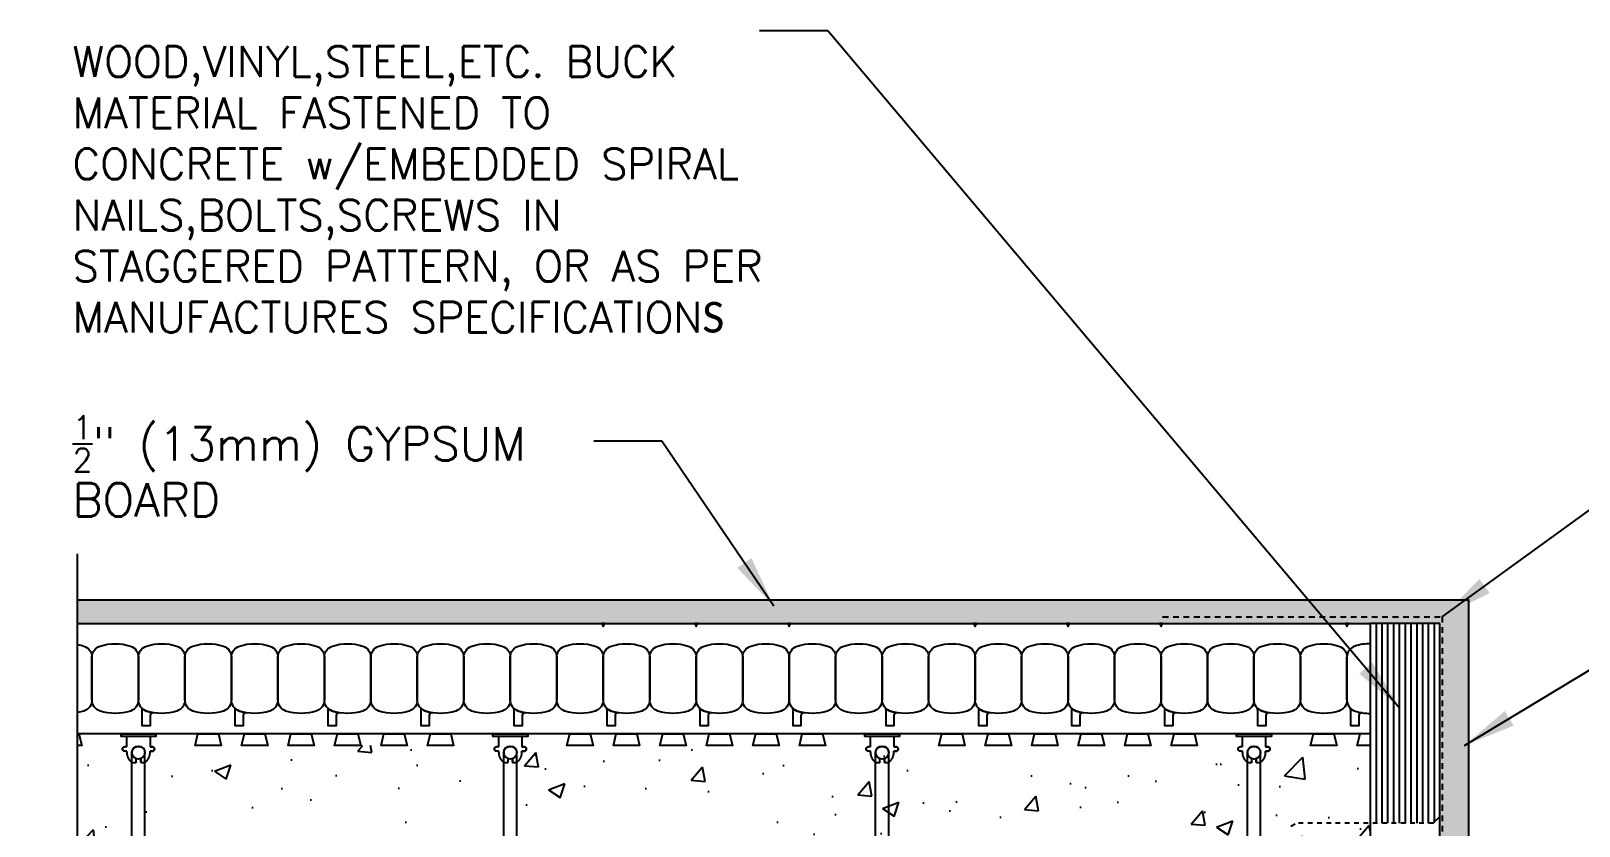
# Model space of a CAD drawing. Header units: inches. Extents: x 2949.6 to 3004.2, y 483.9 to 559.3.
# Drawn here: x 2949.59 to 2982.89, y 542.18 to 559.29 of the extents above; entities that cross this region are included whole.
import ezdxf

# ---------------------------------------------------------------- set-up
doc = ezdxf.new("R2010")
doc.units = ezdxf.units.IN
doc.header["$LTSCALE"] = 0.5
doc.header["$MEASUREMENT"] = 0
doc.linetypes.add('DASHED2', pattern=[0.375, 0.25, -0.125])
doc.linetypes.add('HIDDEN2', pattern=[0.1875, 0.125, -0.0625])
doc.layers.get('0').update_dxf_attribs({"linetype": 'CONTINUOUS'})
for name, color, linetype in [('HATCH', 12, 'CONTINUOUS'), ('LINE18', 9, 'CONTINUOUS'), ('line25', 2, 'CONTINUOUS'), ('LINE50', 5, 'CONTINUOUS'), ('LINE9', 9, 'CONTINUOUS'), ('TEXT', 4, 'CONTINUOUS')]:
    doc.layers.add(name, color=color, linetype=linetype)
doc.styles.add('DIM', font='romans.shx', dxfattribs={"width": 0.7})
doc.styles.get("Standard").update_dxf_attribs({"font": 'romans.shx'})
doc.dimstyles.new('ext_12', dxfattribs={"dimscale": 12, "dimtxt": 0.09375, "dimasz": 0.09375, "dimexe": 0.09375, "dimexo": 0.0625, "dimgap": 0.0625, "dimtad": 1, "dimdec": 1, "dimzin": 3, "dimdsep": 46, "dimlunit": 4, "dimtxsty": 'DIM', "dimcen": 0.09, "dimdle": 0.09375, "dimclrt": 4, "dimadec": 0, "dimazin": 0, "dimtfac": 1, "dimtdec": 1, "dimtmove": 2, "dimatfit": 3, "dimfxl": 0, "dimfrac": 2, "dimtolj": 1, "dimtzin": 0, "dimarcsym": 0})

# ---------------------------------------------------------------- blocks, each defined once
blk = doc.blocks.new('Connector')
blk.add_point((0.271, 0))
at = {"layer": 'LINE9'}
for p, q in [((0, 0.375), (0, -0.375)), ((0.062, -0.375), (0.062, 0.375)), ((0.281, 0.25), (0.062, 0.25))]:
    blk.add_line(p, q, dxfattribs=at)
for points, weights in [([(0.007, 0.375), (0.004, 0.375), (0, 0.375)], [1, 0.972587069138, 0.950305488115]), ([(0.327, 0.343), (0.308, 0.343), (0.281, 0.317), (0.281, 0.297)], [1, 0.85355339, 0.85355339, 1]), ([(0.328, 0.343), (0.327, 0.343), (0.327, 0.343)], [1, 0.70710678, 1]), ([(0.375, 0.297), (0.375, 0.317), (0.348, 0.343), (0.329, 0.343)], [1, 0.85355339, 0.85355339, 1]), ([(0.406, 0.25), (0.546, 0.25), (0.619, 0.131)], [0.958404415409, 0.794674173519, 0.864651571113]), ([(0.619, 0.052), (0.612, 0.049), (0.604, 0.049)], [0.83615024178, 0.892081430621, 1]), ([(0.281, -0.297), (0.281, -0.317), (0.308, -0.343), (0.327, -0.343)], [1, 0.85355339, 0.85355339, 1]), ([(0.327, -0.343), (0.281, -0.343), (0.281, -0.297)], [1, 0.70710678, 1]), ([(0.329, -0.343), (0.348, -0.343), (0.375, -0.317), (0.375, -0.297)], [1, 0.85355339, 0.85355339, 1]), ([(0.375, -0.297), (0.375, -0.343), (0.329, -0.343)], [1, 0.70710678, 1]), ([(0.619, -0.131), (0.546, -0.25), (0.406, -0.25)], [0.864651574428, 0.794674169686, 0.958404415195]), ([(0.604, -0.049), (0.612, -0.049), (0.619, -0.052)], [1, 0.89208144177, 0.836150253337]), ([(0, -0.375), (0.004, -0.375), (0.007, -0.375)], [0.950305488115, 0.972587069138, 1])]:
    blk.add_rational_spline(points, weights, degree=2, dxfattribs=at)
for points, degree in [([(0, 0.375), (0.002, 0.375), (0.005, 0.375), (0.007, 0.375)], 3), ([(0.007, 0.375), (0.021, 0.375), (0.051, 0.375), (0.062, 0.375), (0.062, 0.375)], 3), ([(0.327, 0.343), (0.327, 0.343), (0.328, 0.343), (0.328, 0.343)], 3), ([(0.328, 0.343), (0.329, 0.343), (0.329, 0.343), (0.329, 0.343)], 3), ([(0.281, 0.25), (0.281, 0.297)], 1), ([(0.375, 0.25), (0.375, 0.297)], 1), ([(0.406, 0.25), (0.375, 0.25)], 1), ([(0.406, 0.25), (0.406, 0.25)], 1), ([(0.406, 0.25), (0.406, 0.25)], 1), ([(0.406, 0.25), (0.406, 0.25)], 1), ([(0.406, 0.25), (0.406, 0.25)], 1), ([(0.406, 0.25), (0.406, 0.25)], 1), ([(0.406, 0.25), (0.406, 0.25)], 1), ([(0.406, 0.25), (0.406, 0.25)], 1), ([(0.406, 0.25), (0.406, 0.25)], 1), ([(0.406, 0.25), (0.406, 0.25)], 1), ([(0.406, 0.25), (0.406, 0.25)], 1), ([(0.406, 0.25), (0.406, 0.25)], 1), ([(0.406, 0.25), (0.406, 0.25)], 1), ([(0.406, 0.25), (0.406, 0.25)], 1), ([(0.406, 0.25), (0.406, 0.25)], 1), ([(0.406, 0.25), (0.406, 0.25)], 1), ([(0.406, 0.25), (0.406, 0.25)], 1), ([(0.406, 0.25), (0.406, 0.25)], 1), ([(0.406, 0.25), (0.406, 0.25)], 1), ([(0.406, 0.25), (0.406, 0.25)], 1), ([(0.406, 0.25), (0.406, 0.25)], 1), ([(0.406, 0.25), (0.406, 0.25)], 1), ([(0.406, 0.25), (0.406, 0.25)], 1), ([(0.406, 0.25), (0.406, 0.25)], 1), ([(0.406, 0.25), (0.406, 0.25)], 1), ([(0.604, 0.049), (0.532, 0.049)], 1), ([(0.532, 0.049), (0.532, 0.049)], 1), ([(0.532, 0.049), (0.532, 0.049)], 1), ([(0.532, 0.049), (0.532, 0.049)], 1), ([(0.532, 0.049), (0.532, 0.049)], 1), ([(0.532, 0.049), (0.532, 0.049)], 1), ([(0.532, 0.049), (0.532, 0.049)], 1), ([(0.532, 0.049), (0.532, 0.049)], 1), ([(0.532, 0.049), (0.532, 0.049)], 1), ([(0.532, 0.049), (0.532, 0.049)], 1), ([(0.532, 0.049), (0.532, 0.049)], 1), ([(0.604, 0.049), (0.609, 0.049), (0.614, 0.05), (0.619, 0.052)], 3), ([(0.604, 0.049), (0.604, 0.049)], 1), ([(0.604, 0.049), (0.604, 0.049)], 1), ([(0.604, 0.049), (0.604, 0.049)], 1), ([(0.604, 0.049), (0.604, 0.049)], 1), ([(0.619, 0.131), (0.619, 0.052)], 1), ([(0.619, 0.131), (0.619, 0.131)], 1), ([(0.619, 0.131), (0.619, 0.131)], 1), ([(0.619, 0.131), (0.619, 0.131)], 1), ([(0.619, 0.131), (0.619, 0.131)], 1), ([(0.062, -0.25), (0.281, -0.25)], 1), ([(0.281, -0.297), (0.281, -0.25)], 1), ([(0.281, -0.25), (0.281, -0.297)], 1), ([(0.375, -0.25), (0.375, -0.297)], 1), ([(0.375, -0.297), (0.375, -0.25)], 1), ([(0.406, -0.25), (0.375, -0.25)], 1), ([(0.406, -0.25), (0.406, -0.25)], 1), ([(0.406, -0.25), (0.406, -0.25)], 1), ([(0.406, -0.25), (0.406, -0.25)], 1), ([(0.406, -0.25), (0.406, -0.25)], 1), ([(0.406, -0.25), (0.406, -0.25)], 1), ([(0.406, -0.25), (0.406, -0.25)], 1), ([(0.406, -0.25), (0.406, -0.25)], 1), ([(0.406, -0.25), (0.406, -0.25)], 1), ([(0.406, -0.25), (0.406, -0.25)], 1), ([(0.406, -0.25), (0.406, -0.25)], 1), ([(0.406, -0.25), (0.406, -0.25)], 1), ([(0.532, -0.049), (0.604, -0.049)], 1), ([(0.604, -0.049), (0.58, -0.049), (0.556, -0.049), (0.532, -0.049)], 3), ([(0.532, -0.049), (0.532, -0.049)], 1), ([(0.532, -0.049), (0.532, -0.049)], 1), ([(0.532, -0.049), (0.532, -0.049)], 1), ([(0.532, -0.049), (0.532, -0.049)], 1), ([(0.619, -0.052), (0.614, -0.05), (0.609, -0.049), (0.604, -0.049)], 3), ([(0.604, -0.049), (0.604, -0.049)], 1), ([(0.604, -0.049), (0.604, -0.049)], 1), ([(0.604, -0.049), (0.604, -0.049)], 1), ([(0.604, -0.049), (0.604, -0.049)], 1), ([(0.604, -0.049), (0.604, -0.049)], 1), ([(0.604, -0.049), (0.604, -0.049)], 1), ([(0.604, -0.049), (0.604, -0.049)], 1), ([(0.604, -0.049), (0.604, -0.049)], 1), ([(0.619, -0.052), (0.619, -0.131)], 1), ([(0.619, -0.131), (0.619, -0.131)], 1), ([(0.619, -0.131), (0.619, -0.131)], 1), ([(0.619, -0.131), (0.619, -0.131)], 1), ([(0.619, -0.131), (0.619, -0.131)], 1), ([(0.007, -0.375), (0.005, -0.375), (0.002, -0.375), (0, -0.375)], 3), ([(0.062, -0.375), (0.062, -0.375), (0.051, -0.375), (0.021, -0.375), (0.007, -0.375)], 3), ([(0.328, -0.343), (0.328, -0.343), (0.327, -0.343), (0.327, -0.343)], 3), ([(0.329, -0.343), (0.329, -0.343), (0.329, -0.343), (0.328, -0.343)], 3)]:
    blk.add_open_spline(points, degree=degree, dxfattribs=at)
for points, weights, knots in [([(0.062, 0.375), (0.062, 0.375), (0.046, 0.375), (0.03, 0.375), (0.007, 0.375)], [0.868718858569, 0.861102746415, 1, 0.861102734288, 0.868718859898], [0, 0, 0, 0.5, 0.5, 1, 1, 1]), ([(0.532, 0.049), (0.472, 0.203), (0.333, 0.113), (0.157, 0), (0.333, -0.113), (0.472, -0.203), (0.532, -0.049)], [0.899508922286, 0.599718215298, 1, 0.54226024, 1, 0.599718224335, 0.899508908749], [0, 0, 0, 0.318112, 0.318112, 0.681888, 0.681888, 1, 1, 1]), ([(0.007, -0.375), (0.03, -0.375), (0.046, -0.375), (0.062, -0.375), (0.062, -0.375)], [0.868718859319, 0.861102739573, 1, 0.861102742958, 0.868718858948], [0, 0, 0, 0.5, 0.5, 1, 1, 1])]:
    blk.add_rational_spline(points, weights, degree=2, knots=knots, dxfattribs=at)

msp = doc.modelspace()

# ---------------------------------------------------------------- hatches: boundary and pattern name
at = {"layer": 'HATCH'}
h = msp.add_hatch(dxfattribs=at)
h.set_pattern_fill('AR-SAND', color=256, scale=0.25, style=0)
h.set_pattern_definition([(37.5, (3.55827, -13.91055), (-0.01574834, 0.48170594), [0, -0.38, 0, -0.425, 0, -0.40625]), (7.5, (3.5583, -13.91055), (0.44244418, 0.70553652), [0, -0.205, 0, -0.3425, 0, -0.13125]), (327.5, (3.25077, -13.91055), (0.778535465, 0.001414763), [0, -0.125, 0, -0.45, 0, -0.5875]), (317.5, (3.2508, -13.91055), (0.75153165, 0.21941889), [0, -0.0625, 0, -0.295, 0, -0.3375])])
h.paths.add_polyline_path([(2980.524, 547.04), (2980.269, 547.04), (2950.578, 547.04), (2950.578, 546.54), (2978.399, 546.54), (2979.899, 546.54), (2979.899, 539.79), (2980.024, 539.79, 0.406613), (2980.39, 539.786), (2980.39, 539.79), (2980.524, 539.79)])
h = msp.add_hatch(dxfattribs=at)
h.set_pattern_fill('AR-CONC', color=256, scale=0.5, style=0)
h.set_pattern_definition([(50, (-9.0992, 37.2996), (3.586301, -0.3137607), [0.375, -4.125]), (355, (-9.0992, 37.2996), (-0.6937567, 3.7609607), [0.3, -3.3]), (100.4514, (-8.8004, 37.2734), (2.892547, 3.4471977), [0.318701, -3.5057106]), (46.1842, (-9.0992, 38.2996), (5.336205, -0.827595), [0.5625, -6.1875]), (96.6356, (-8.6546, 38.2306), (4.6733135, 4.870589), [0.478051, -5.258565]), (351.1842, (-9.099, 38.2996), (4.67331, 4.870593), [0.45, -4.95]), (21, (-8.5992, 38.0496), (2.9845353, -2.0130945), [0.375, -4.125]), (326, (-8.5992, 38.0496), (1.2165767, 3.6257502), [0.3, -3.3]), (71.4514, (-8.3505, 37.8818), (4.201113, 1.6126525), [0.318701, -3.5057106]), (37.5, (-9.0992, 37.2996), (0.0607993, 1.66446927), [0, -3.26, 0, -3.35, 0, -3.3125]), (7.5, (-9.0992, 37.2996), (1.3153477, 1.9720586), [0, -1.91, 0, -3.185, 0, -1.2625]), (327.5, (-10.2142, 37.2996), (2.6691122, -0.11277436), [0, -1.25, 0, -3.9, 0, -5.175]), (317.5, (-10.7142, 37.2996), (2.9159308, 0.500525), [0, -1.625, 0, -2.59, 0, -3.675])])
h.paths.add_polyline_path([(2978.399, 543.915), (2950.68, 543.915), (2950.68, 531.915), (2978.399, 531.915)])

# ---------------------------------------------------------------- linework, layer by layer
for p, q in [((2978.524, 546.54), (2978.524, 542.241)), ((2978.649, 546.54), (2978.649, 542.241)), ((2978.774, 546.54), (2978.774, 542.241)), ((2978.899, 546.54), (2978.899, 542.241)), ((2979.024, 546.54), (2979.024, 542.241)), ((2979.274, 546.54), (2979.274, 542.241)), ((2979.399, 546.54), (2979.399, 542.241)), ((2979.524, 546.54), (2979.524, 542.241)), ((2979.649, 546.54), (2979.649, 542.241)), ((2979.774, 546.54), (2979.774, 542.26))]:
    msp.add_line(p, q, dxfattribs=at)
at = {"layer": 'HATCH', "color": 6, "linetype": 'DASHED2'}
msp.add_lwpolyline([(2973.932, 546.684), (2979.95, 546.684), (2979.95, 532.58)], dxfattribs=at)
at = {"layer": 'LINE18', "linetype": 'HIDDEN2'}
for p in [(2976.693, 542.179), (2979.756, 542.241)]:
    msp.add_line(p, (2976.812, 542.241), dxfattribs=at)
at = {"layer": 'LINE18'}
msp.add_line((2979.756, 542.241), (2979.899, 542.385), dxfattribs=at)
msp.add_lwpolyline([(2950.587, 523.79), (2950.587, 534.915), (2949.587, 535.915), (2951.587, 535.915), (2950.587, 536.915), (2950.587, 548.04)], dxfattribs=at)
at = {"layer": 'line25'}
for p, q in [((2979.899, 546.54), (2978.399, 546.54)), ((2978.399, 546.54), (2978.399, 532.165)), ((2979.149, 546.54), (2979.149, 542.241)), ((2979.899, 532.165), (2979.899, 546.54)), ((2978.399, 544.165), (2950.587, 544.165))]:
    msp.add_line(p, q, dxfattribs=at)
for points in [[(2950.587, 544.165), (2950.618, 544.165), (2950.68, 543.915), (2950.587, 543.915)], [(2978.399, 543.915), (2978.118, 543.915), (2978.18, 544.165)]]:
    msp.add_lwpolyline(points, dxfattribs=at)
for points in [[(2953.618, 544.165), (2953.68, 543.915), (2953.118, 543.915), (2953.18, 544.165)], [(2954.618, 544.165), (2954.68, 543.915), (2954.118, 543.915), (2954.18, 544.165)], [(2955.618, 544.165), (2955.68, 543.915), (2955.118, 543.915), (2955.18, 544.165)], [(2956.618, 544.165), (2956.68, 543.915), (2956.118, 543.915), (2956.18, 544.165)], [(2957.618, 544.165), (2957.68, 543.915), (2957.118, 543.915), (2957.18, 544.165)], [(2958.618, 544.165), (2958.68, 543.915), (2958.118, 543.915), (2958.18, 544.165)], [(2961.618, 544.165), (2961.68, 543.915), (2961.118, 543.915), (2961.18, 544.165)], [(2962.618, 544.165), (2962.68, 543.915), (2962.118, 543.915), (2962.18, 544.165)], [(2963.618, 544.165), (2963.68, 543.915), (2963.118, 543.915), (2963.18, 544.165)], [(2964.618, 544.165), (2964.68, 543.915), (2964.118, 543.915), (2964.18, 544.165)], [(2965.618, 544.165), (2965.68, 543.915), (2965.118, 543.915), (2965.18, 544.165)], [(2966.618, 544.165), (2966.68, 543.915), (2966.118, 543.915), (2966.18, 544.165)], [(2969.618, 544.165), (2969.68, 543.915), (2969.118, 543.915), (2969.18, 544.165)], [(2970.618, 544.165), (2970.68, 543.915), (2970.118, 543.915), (2970.18, 544.165)], [(2971.618, 544.165), (2971.68, 543.915), (2971.118, 543.915), (2971.18, 544.165)], [(2972.618, 544.165), (2972.68, 543.915), (2972.118, 543.915), (2972.18, 544.165)], [(2973.618, 544.165), (2973.68, 543.915), (2973.118, 543.915), (2973.18, 544.165)], [(2974.618, 544.165), (2974.68, 543.915), (2974.118, 543.915), (2974.18, 544.165)], [(2977.618, 544.165), (2977.68, 543.915), (2977.118, 543.915), (2977.18, 544.165)]]:
    msp.add_lwpolyline(points, close=True, dxfattribs=at)
at = {"layer": 'LINE50'}
msp.add_line((2950.587, 546.54), (2978.399, 546.54), dxfattribs=at)
at = {"layer": 'LINE9'}
for p, q in [((2977.899, 544.892), (2977.899, 545.813)), ((2951.759, 535.967), (2951.759, 543.759)), ((2952.04, 535.181), (2952.04, 543.759)), ((2959.759, 535.181), (2959.759, 543.759)), ((2960.04, 535.181), (2960.04, 543.759)), ((2967.759, 532.071), (2967.759, 543.759)), ((2968.04, 532.071), (2968.04, 543.759)), ((2975.759, 532.071), (2975.759, 543.759)), ((2976.04, 532.071), (2976.04, 543.759))]:
    msp.add_line(p, q, dxfattribs=at)
at = {"layer": 'LINE9', "flags": 128}
msp.add_lwpolyline([(2980.524, 533.79), (2980.524, 547.04), (2980.269, 547.04), (2950.587, 547.04)], dxfattribs=at)
at = {"layer": 'LINE9'}
for points in [[(2961.868, 546.54), (2961.899, 546.476), (2961.93, 546.54)], [(2963.868, 546.54), (2963.899, 546.476), (2963.93, 546.54)], [(2965.868, 546.54), (2965.899, 546.476), (2965.93, 546.54)], [(2969.868, 546.54), (2969.899, 546.476), (2969.93, 546.54)], [(2971.868, 546.54), (2971.899, 546.476), (2971.93, 546.54)], [(2973.868, 546.54), (2973.899, 546.476), (2973.93, 546.54)], [(2977.868, 546.54), (2977.899, 546.476), (2977.93, 546.54)]]:
    msp.add_lwpolyline(points, close=True, dxfattribs=at)
msp.add_lwpolyline([(2950.587, 546.086, -0.03389), (2950.726, 546.051, -0.325305), (2950.899, 545.813), (2950.899, 544.892, -0.325305), (2950.726, 544.654, -0.03389), (2950.587, 544.619)], format="xyb", dxfattribs=at)
for points in [[(2951.726, 544.654, -0.157671), (2951.072, 544.654, -0.325305), (2950.899, 544.892), (2950.899, 545.813, -0.325305), (2951.072, 546.051, -0.157671), (2951.726, 546.051, -0.325305), (2951.899, 545.813), (2951.899, 544.892, -0.325305)], [(2952.726, 544.654, -0.157671), (2952.072, 544.654, -0.325305), (2951.899, 544.892), (2951.899, 545.813, -0.325305), (2952.072, 546.051, -0.157671), (2952.726, 546.051, -0.325305), (2952.899, 545.813), (2952.899, 544.892, -0.325305)], [(2953.726, 544.654, -0.157671), (2953.072, 544.654, -0.325305), (2952.899, 544.892), (2952.899, 545.813, -0.325305), (2953.072, 546.051, -0.157671), (2953.726, 546.051, -0.325305), (2953.899, 545.813), (2953.899, 544.892, -0.325305)], [(2954.726, 544.654, -0.157671), (2954.072, 544.654, -0.325305), (2953.899, 544.892), (2953.899, 545.813, -0.325305), (2954.072, 546.051, -0.157671), (2954.726, 546.051, -0.325305), (2954.899, 545.813), (2954.899, 544.892, -0.325305)], [(2955.726, 544.654, -0.157671), (2955.072, 544.654, -0.325305), (2954.899, 544.892), (2954.899, 545.813, -0.325305), (2955.072, 546.051, -0.157671), (2955.726, 546.051, -0.325305), (2955.899, 545.813), (2955.899, 544.892, -0.325305)], [(2956.726, 544.654, -0.157671), (2956.072, 544.654, -0.325305), (2955.899, 544.892), (2955.899, 545.813, -0.325305), (2956.072, 546.051, -0.157671), (2956.726, 546.051, -0.325305), (2956.899, 545.813), (2956.899, 544.892, -0.325305)], [(2957.726, 544.654, -0.157671), (2957.072, 544.654, -0.325305), (2956.899, 544.892), (2956.899, 545.813, -0.325305), (2957.072, 546.051, -0.157671), (2957.726, 546.051, -0.325305), (2957.899, 545.813), (2957.899, 544.892, -0.325305)], [(2958.726, 544.654, -0.157671), (2958.072, 544.654, -0.325305), (2957.899, 544.892), (2957.899, 545.813, -0.325305), (2958.072, 546.051, -0.157671), (2958.726, 546.051, -0.325305), (2958.899, 545.813), (2958.899, 544.892, -0.325305)], [(2959.726, 544.654, -0.157671), (2959.072, 544.654, -0.325305), (2958.899, 544.892), (2958.899, 545.813, -0.325305), (2959.072, 546.051, -0.157671), (2959.726, 546.051, -0.325305), (2959.899, 545.813), (2959.899, 544.892, -0.325305)], [(2960.726, 544.654, -0.157671), (2960.072, 544.654, -0.325305), (2959.899, 544.892), (2959.899, 545.813, -0.325305), (2960.072, 546.051, -0.157671), (2960.726, 546.051, -0.325305), (2960.899, 545.813), (2960.899, 544.892, -0.325305)], [(2961.726, 544.654, -0.157671), (2961.072, 544.654, -0.325305), (2960.899, 544.892), (2960.899, 545.813, -0.325305), (2961.072, 546.051, -0.157671), (2961.726, 546.051, -0.325305), (2961.899, 545.813), (2961.899, 544.892, -0.325305)], [(2962.726, 544.654, -0.157671), (2962.072, 544.654, -0.325305), (2961.899, 544.892), (2961.899, 545.813, -0.325305), (2962.072, 546.051, -0.157671), (2962.726, 546.051, -0.325305), (2962.899, 545.813), (2962.899, 544.892, -0.325305)], [(2963.726, 544.654, -0.157671), (2963.072, 544.654, -0.325305), (2962.899, 544.892), (2962.899, 545.813, -0.325305), (2963.072, 546.051, -0.157671), (2963.726, 546.051, -0.325305), (2963.899, 545.813), (2963.899, 544.892, -0.325305)], [(2964.726, 544.654, -0.157671), (2964.072, 544.654, -0.325305), (2963.899, 544.892), (2963.899, 545.813, -0.325305), (2964.072, 546.051, -0.157671), (2964.726, 546.051, -0.325305), (2964.899, 545.813), (2964.899, 544.892, -0.325305)], [(2965.726, 544.654, -0.157671), (2965.072, 544.654, -0.325305), (2964.899, 544.892), (2964.899, 545.813, -0.325305), (2965.072, 546.051, -0.157671), (2965.726, 546.051, -0.325305), (2965.899, 545.813), (2965.899, 544.892, -0.325305)], [(2966.726, 544.654, -0.157671), (2966.072, 544.654, -0.325305), (2965.899, 544.892), (2965.899, 545.813, -0.325305), (2966.072, 546.051, -0.157671), (2966.726, 546.051, -0.325305), (2966.899, 545.813), (2966.899, 544.892, -0.325305)], [(2967.726, 544.654, -0.157671), (2967.072, 544.654, -0.325305), (2966.899, 544.892), (2966.899, 545.813, -0.325305), (2967.072, 546.051, -0.157671), (2967.726, 546.051, -0.325305), (2967.899, 545.813), (2967.899, 544.892, -0.325305)], [(2968.726, 544.654, -0.157671), (2968.072, 544.654, -0.325305), (2967.899, 544.892), (2967.899, 545.813, -0.325305), (2968.072, 546.051, -0.157671), (2968.726, 546.051, -0.325305), (2968.899, 545.813), (2968.899, 544.892, -0.325305)], [(2969.726, 544.654, -0.157671), (2969.072, 544.654, -0.325305), (2968.899, 544.892), (2968.899, 545.813, -0.325305), (2969.072, 546.051, -0.157671), (2969.726, 546.051, -0.325305), (2969.899, 545.813), (2969.899, 544.892, -0.325305)], [(2970.726, 544.654, -0.157671), (2970.072, 544.654, -0.325305), (2969.899, 544.892), (2969.899, 545.813, -0.325305), (2970.072, 546.051, -0.157671), (2970.726, 546.051, -0.325305), (2970.899, 545.813), (2970.899, 544.892, -0.325305)], [(2971.726, 544.654, -0.157671), (2971.072, 544.654, -0.325305), (2970.899, 544.892), (2970.899, 545.813, -0.325305), (2971.072, 546.051, -0.157671), (2971.726, 546.051, -0.325305), (2971.899, 545.813), (2971.899, 544.892, -0.325305)], [(2972.726, 544.654, -0.157671), (2972.072, 544.654, -0.325305), (2971.899, 544.892), (2971.899, 545.813, -0.325305), (2972.072, 546.051, -0.157671), (2972.726, 546.051, -0.325305), (2972.899, 545.813), (2972.899, 544.892, -0.325305)], [(2973.726, 544.654, -0.157671), (2973.072, 544.654, -0.325305), (2972.899, 544.892), (2972.899, 545.813, -0.325305), (2973.072, 546.051, -0.157671), (2973.726, 546.051, -0.325305), (2973.899, 545.813), (2973.899, 544.892, -0.325305)], [(2974.726, 544.654, -0.157671), (2974.072, 544.654, -0.325305), (2973.899, 544.892), (2973.899, 545.813, -0.325305), (2974.072, 546.051, -0.157671), (2974.726, 546.051, -0.325305), (2974.899, 545.813), (2974.899, 544.892, -0.325305)], [(2975.726, 544.654, -0.157671), (2975.072, 544.654, -0.325305), (2974.899, 544.892), (2974.899, 545.813, -0.325305), (2975.072, 546.051, -0.157671), (2975.726, 546.051, -0.325305), (2975.899, 545.813), (2975.899, 544.892, -0.325305)], [(2976.726, 544.654, -0.157671), (2976.072, 544.654, -0.325305), (2975.899, 544.892), (2975.899, 545.813, -0.325305), (2976.072, 546.051, -0.157671), (2976.726, 546.051, -0.325305), (2976.899, 545.813), (2976.899, 544.892, -0.325305)], [(2977.726, 544.654, -0.157671), (2977.072, 544.654, -0.325305), (2976.899, 544.892), (2976.899, 545.813, -0.325305), (2977.072, 546.051, -0.157671), (2977.726, 546.051, -0.325305), (2977.899, 545.813), (2977.899, 544.892, -0.325305)], [(2952.072, 544.654, 0.037267), (2952.226, 544.617, 0.463036), (2952.153, 544.555), (2952.153, 544.334), (2951.982, 544.334), (2951.982, 544.68, 0.189002), (2951.966, 544.722, 0.128407)], [(2954.072, 544.654, 0.037267), (2954.226, 544.617, 0.463036), (2954.153, 544.555), (2954.153, 544.334), (2953.982, 544.334), (2953.982, 544.68, 0.189002), (2953.966, 544.722, 0.128407)], [(2956.072, 544.654, 0.037267), (2956.226, 544.617, 0.463036), (2956.153, 544.555), (2956.153, 544.334), (2955.982, 544.334), (2955.982, 544.68, 0.189002), (2955.966, 544.722, 0.128407)], [(2958.072, 544.654, 0.037267), (2958.226, 544.617, 0.463036), (2958.153, 544.555), (2958.153, 544.334), (2957.982, 544.334), (2957.982, 544.68, 0.189002), (2957.966, 544.722, 0.128407)], [(2960.072, 544.654, 0.037267), (2960.226, 544.617, 0.463036), (2960.153, 544.555), (2960.153, 544.334), (2959.982, 544.334), (2959.982, 544.68, 0.189002), (2959.966, 544.722, 0.128407)], [(2962.072, 544.654, 0.037267), (2962.226, 544.617, 0.463036), (2962.153, 544.555), (2962.153, 544.334), (2961.982, 544.334), (2961.982, 544.68, 0.189002), (2961.966, 544.722, 0.128407)], [(2964.072, 544.654, 0.037267), (2964.226, 544.617, 0.463036), (2964.153, 544.555), (2964.153, 544.334), (2963.982, 544.334), (2963.982, 544.68, 0.189002), (2963.966, 544.722, 0.128407)], [(2966.072, 544.654, 0.037267), (2966.226, 544.617, 0.463036), (2966.153, 544.555), (2966.153, 544.334), (2965.982, 544.334), (2965.982, 544.68, 0.189002), (2965.966, 544.722, 0.128407)], [(2968.072, 544.654, 0.037267), (2968.226, 544.617, 0.463036), (2968.153, 544.555), (2968.153, 544.334), (2967.982, 544.334), (2967.982, 544.68, 0.189002), (2967.966, 544.722, 0.128407)], [(2970.072, 544.654, 0.037267), (2970.226, 544.617, 0.463036), (2970.153, 544.555), (2970.153, 544.334), (2969.982, 544.334), (2969.982, 544.68, 0.189002), (2969.966, 544.722, 0.128407)], [(2972.072, 544.654, 0.037267), (2972.226, 544.617, 0.463036), (2972.153, 544.555), (2972.153, 544.334), (2971.982, 544.334), (2971.982, 544.68, 0.189002), (2971.966, 544.722, 0.128407)], [(2974.072, 544.654, 0.037267), (2974.226, 544.617, 0.463036), (2974.153, 544.555), (2974.153, 544.334), (2973.982, 544.334), (2973.982, 544.68, 0.189002), (2973.966, 544.722, 0.128407)], [(2976.072, 544.654, 0.037267), (2976.226, 544.617, 0.463036), (2976.153, 544.555), (2976.153, 544.334), (2975.982, 544.334), (2975.982, 544.68, 0.189002), (2975.966, 544.722, 0.128407)], [(2978.072, 544.654, 0.037267), (2978.226, 544.617, 0.463036), (2978.153, 544.555), (2978.153, 544.334), (2977.982, 544.334), (2977.982, 544.68, 0.189002), (2977.966, 544.722, 0.128407)]]:
    msp.add_lwpolyline(points, format="xyb", close=True, dxfattribs=at)
for centre in [(2951.899, 543.759), (2959.899, 543.759), (2967.899, 543.759), (2975.899, 543.759)]:
    msp.add_circle(centre, 0.141, dxfattribs=at)
for centre, radius, start, end in [((2978.149, 545.813), 0.25, 107.9202, 180), ((2978.399, 545.04), 1.063, 90, 107.9202), ((2978.149, 544.892), 0.25, 180, 252.0798), ((2978.399, 545.665), 1.062, 252.0798, 270)]:
    msp.add_arc(centre, radius, start, end, dxfattribs=at)

# ---------------------------------------------------------------- block references
at = {"xscale": -1, "rotation": 90}
for p in [(2951.899, 544.165), (2959.899, 544.165), (2967.899, 544.165), (2975.899, 544.165)]:
    msp.add_blockref('Connector', p, dxfattribs=at)

# ---------------------------------------------------------------- texts
at = {"layer": 'TEXT', "char_height": 0.72, "attachment_point": 4}
for s, insert, width in [('{\\H0.9167x;WOOD,VINYL,STEEL,ETC. BUCK MATERIAL FASTENED TO CONCRETE w/EMBEDDED SPIRAL NAILS,BOLTS,SCREWS IN STAGGERED PATTERN, OR AS PER MANUFACTURES SPECIFICATION\\fCalibri|b0|i0|c0|p34;S}', (2950.481, 555.875), 14.97902), ('\\A1;{\\H0.7x;\\S1/2;}" (13mm) GYPSUM BOARD', (2950.481, 549.925), 10.95723)]:
    msp.add_mtext(s, dxfattribs=dict(at, insert=insert, width=width))

# ---------------------------------------------------------------- leaders
at = {"layer": 'TEXT'}
for points in [[(2979.032, 544.719), (2966.729, 559.289), (2965.264, 559.289)], [(2979.948, 546.684), (2987.429, 552.106), (2990.026, 552.106)], [(2965.566, 546.909), (2963.162, 550.459), (2961.697, 550.459)], [(2980.428, 543.915), (2987.956, 548.462), (2990.101, 548.462)]]:
    msp.add_leader(points, dimstyle='ext_12', override={"dimgap": 0.0625, "dimtad": 0}, dxfattribs=at)

doc.saveas('drawing.dxf')
